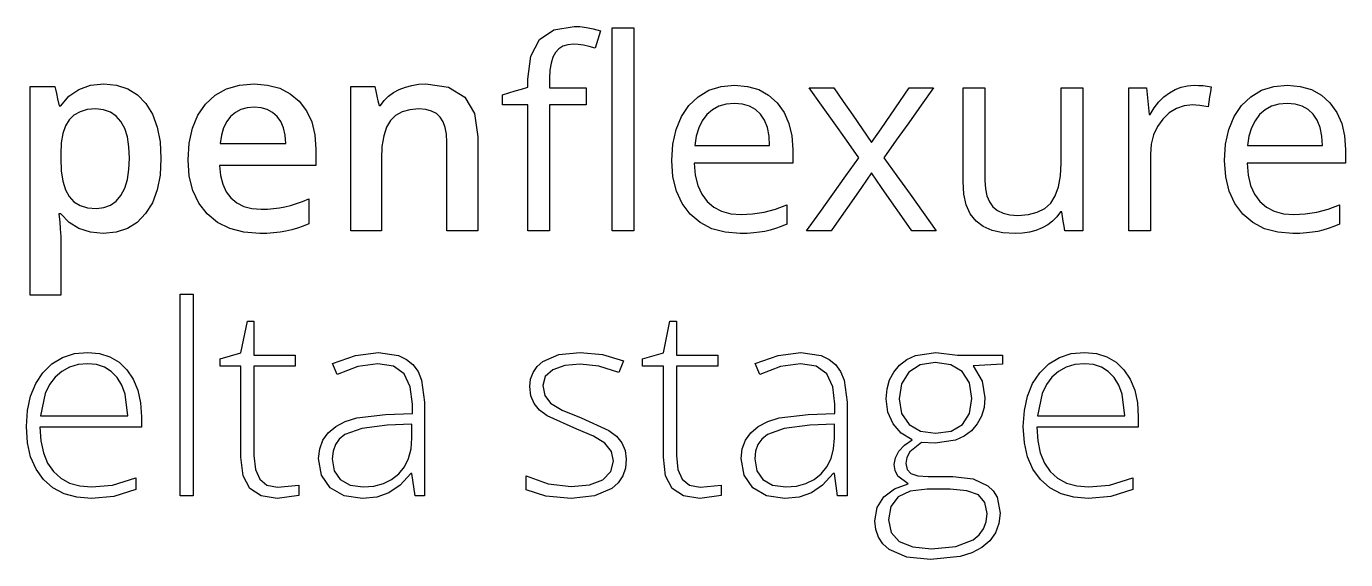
# Model space of a CAD drawing. Extents: x 0 to 103, y -12 to 15.
# Drawn here: x 53.24 to 102.82, y -8.4 to 11.66 of the extents above; entities that cross this region are included whole.
import ezdxf

# ---------------------------------------------------------------- set-up
doc = ezdxf.new("R2010")
doc.units = 0
doc.layers.get('0').update_dxf_attribs({"linetype": 'CONTINUOUS'})

msp = doc.modelspace()

# ---------------------------------------------------------------- linework, layer by layer
at = {"color": 7}
for p, q in [((72.52071, 11.159533), (73.062079, 11.531295)), ((73.062079, 11.531295), (73.820011, 11.655214)), ((73.820011, 11.655214), (74.042734, 11.644472)), ((74.042734, 11.644472), (74.283833, 11.612254)), ((74.283833, 11.612254), (74.543336, 11.558569)), ((74.543336, 11.558569), (74.82127, 11.483425)), ((74.82127, 11.483425), (74.768498, 11.320244)), ((75.253174, 9.692066), (75.253174, 11.601226)), ((75.253174, 11.601226), (75.456846, 11.601226)), ((75.456846, 11.601226), (75.660518, 11.601226)), ((75.660518, 11.601226), (75.864188, 11.601226)), ((75.864188, 11.601226), (76.067859, 11.601226)), ((76.067859, 11.601226), (76.067859, 9.692066)), ((72.195895, 10.539918), (72.52071, 11.159533)), ((73.589676, 10.963674), (73.404107, 10.906166)), ((73.805321, 10.982843), (73.589676, 10.963674)), ((73.980765, 10.973339), (73.805321, 10.982843)), ((74.173389, 10.944821), (73.980765, 10.973339)), ((74.383195, 10.897278), (74.173389, 10.944821)), ((74.662954, 10.993884), (74.610182, 10.830704)), ((74.715726, 11.157064), (74.662954, 10.993884)), ((74.768498, 11.320244), (74.715726, 11.157064)), ((72.087626, 9.672441), (72.195895, 10.539918)), ((73.026491, 10.499614), (72.95749, 10.276767)), ((73.123126, 10.676133), (73.026491, 10.499614)), ((73.248597, 10.810318), (73.123126, 10.676133)), ((73.404107, 10.906166), (73.248597, 10.810318)), ((74.610182, 10.830704), (74.383195, 10.897278)), ((72.916103, 10.007592), (72.902312, 9.69209)), ((72.95749, 10.276767), (72.916103, 10.007592)), ((55.202129, 9.284711), (55.640783, 9.4393)), ((55.640783, 9.4393), (56.14692, 9.490827)), ((56.14692, 9.490827), (56.626793, 9.444824)), ((56.626793, 9.444824), (57.050552, 9.306805)), ((60.761523, 9.300677), (61.2477, 9.443292)), ((61.2477, 9.443292), (61.795844, 9.490827)), ((61.795844, 9.490827), (62.305028, 9.450041)), ((62.305028, 9.450041), (62.75778, 9.327671)), ((67.480318, 9.372144), (67.724475, 9.438079)), ((67.724475, 9.438079), (67.980908, 9.47764)), ((67.980908, 9.47764), (68.249606, 9.490826)), ((68.249606, 9.490826), (69.104203, 9.366599)), ((72.087626, 9.597587), (72.087626, 9.672441)), ((72.087626, 9.522733), (72.087626, 9.597587)), ((72.087626, 9.44788), (72.087626, 9.522733)), ((72.087626, 9.373026), (72.087626, 9.44788)), ((72.902312, 9.69209), (72.902312, 9.60498)), ((72.902312, 9.60498), (72.902312, 9.51787)), ((72.902312, 9.51787), (72.902312, 9.430759)), ((72.902312, 9.430759), (72.902312, 9.343649)), ((75.253174, 7.782907), (75.253174, 9.692066)), ((76.067859, 9.692066), (76.067859, 7.782907)), ((79.344283, 9.393942), (79.856655, 9.4418)), ((79.856655, 9.4418), (80.335798, 9.400233)), ((96.637802, 9.370618), (96.874908, 9.424001)), ((96.874908, 9.424001), (97.122431, 9.4418)), ((97.122431, 9.4418), (97.297, 9.438115)), ((97.297, 9.438115), (97.46235, 9.427061)), ((97.46235, 9.427061), (97.618488, 9.40864)), ((100.119145, 9.393942), (100.63156, 9.4418)), ((100.63156, 9.4418), (101.110689, 9.400233)), ((53.373998, 7.432009), (53.373998, 9.392676)), ((53.373998, 9.392676), (53.60712, 9.392676)), ((53.60712, 9.392676), (53.840241, 9.392676)), ((53.840241, 9.392676), (54.073363, 9.392676)), ((54.073363, 9.392676), (54.306484, 9.392676)), ((54.306484, 9.392676), (54.331326, 9.290262)), ((54.331326, 9.290262), (54.366601, 9.135065)), ((54.366601, 9.135065), (54.412309, 8.927083)), ((54.412309, 8.927083), (54.468449, 8.666317)), ((54.527279, 8.666317), (54.830961, 9.027054)), ((54.830961, 9.027054), (55.202129, 9.284711)), ((57.050552, 9.306805), (57.41819, 9.076751)), ((57.41819, 9.076751), (57.729696, 8.754643)), ((59.975035, 8.73013), (60.337304, 9.062962)), ((60.337304, 9.062962), (60.761523, 9.300677)), ((62.75778, 9.327671), (63.154101, 9.123699)), ((63.154101, 9.123699), (63.493988, 8.838106)), ((65.427636, 8.035654), (65.427636, 9.392676)), ((65.427636, 9.392676), (65.653389, 9.392676)), ((65.653389, 9.392676), (65.879142, 9.392676)), ((65.879142, 9.392676), (66.104895, 9.392676)), ((66.104895, 9.392676), (66.330648, 9.392676)), ((66.330648, 9.392676), (66.371139, 9.214782)), ((66.371139, 9.214782), (66.41163, 9.036889)), ((66.41163, 9.036889), (66.45212, 8.858996)), ((66.68715, 8.863913), (66.848494, 9.024645)), ((66.848494, 9.024645), (67.035592, 9.163289)), ((67.035592, 9.163289), (67.248444, 9.279836)), ((67.248444, 9.279836), (67.480318, 9.372144)), ((69.104203, 9.366599), (69.714641, 8.993917)), ((69.714641, 8.993917), (70.08091, 8.372781)), ((71.125664, 9.078572), (71.366154, 9.152185)), ((71.125664, 8.986549), (71.125664, 9.078572)), ((71.125664, 8.894526), (71.125664, 8.986549)), ((71.366154, 9.152185), (71.606644, 9.225799)), ((71.606644, 9.225799), (71.847136, 9.299412)), ((71.847136, 9.299412), (72.087626, 9.373026)), ((72.902312, 9.343649), (73.244625, 9.343649)), ((73.244625, 9.343649), (73.586938, 9.343649)), ((73.586938, 9.343649), (73.929253, 9.343649)), ((73.929253, 9.343649), (74.271566, 9.343649)), ((74.271566, 9.343649), (74.271566, 9.185356)), ((74.271566, 9.185356), (74.271566, 9.027064)), ((74.271566, 9.027064), (74.271566, 8.868772)), ((78.136527, 8.676142), (78.4842, 9.011103)), ((78.4842, 9.011103), (78.886792, 9.250373)), ((78.886792, 9.250373), (79.344283, 9.393942)), ((80.335798, 9.400233), (80.762184, 9.275531)), ((80.762184, 9.275531), (81.135804, 9.067695)), ((81.135804, 9.067695), (81.456649, 8.776725)), ((83.126533, 8.687231), (82.659075, 9.343649)), ((82.659075, 9.343649), (82.890956, 9.343649)), ((82.890956, 9.343649), (83.122838, 9.343649)), ((83.122838, 9.343649), (83.354718, 9.343649)), ((83.354718, 9.343649), (83.586599, 9.343649)), ((83.586599, 9.343649), (83.941194, 8.82833)), ((86.065114, 8.82833), (86.418492, 9.343649)), ((86.418492, 9.343649), (86.647917, 9.343649)), ((86.647917, 9.343649), (86.877342, 9.343649)), ((87.336193, 9.343649), (86.868733, 8.687231)), ((86.877342, 9.343649), (87.106768, 9.343649)), ((87.106768, 9.343649), (87.336193, 9.343649)), ((88.440465, 8.46391), (88.440465, 9.343648)), ((88.440465, 9.343648), (88.646593, 9.343648)), ((88.646593, 9.343648), (88.852719, 9.343648)), ((88.852719, 9.343648), (89.058848, 9.343648)), ((89.058848, 9.343648), (89.264977, 9.343649)), ((89.264977, 9.343649), (89.264977, 8.471279)), ((92.126248, 8.636915), (92.126248, 9.343649)), ((92.126248, 9.343649), (92.329945, 9.343649)), ((92.329945, 9.343649), (92.53364, 9.343649)), ((92.53364, 9.343649), (92.737336, 9.343649)), ((92.737336, 9.343649), (92.941032, 9.343649)), ((92.941032, 9.343649), (92.941032, 7.998883)), ((94.668552, 7.998883), (94.668552, 9.343649)), ((94.668552, 9.343649), (94.836645, 9.343649)), ((94.836645, 9.343649), (95.004737, 9.343649)), ((95.004737, 9.343649), (95.17283, 9.343649)), ((95.17283, 9.343649), (95.340922, 9.343649)), ((95.340922, 9.343649), (95.364244, 9.094574)), ((95.364244, 9.094574), (95.387567, 8.845499)), ((95.803479, 8.812377), (95.991518, 8.999803)), ((95.991518, 8.999803), (96.194905, 9.157171)), ((96.194905, 9.157171), (96.411128, 9.281669)), ((96.411128, 9.281669), (96.637802, 9.370618)), ((97.618488, 9.40864), (97.765425, 9.38285)), ((97.708956, 9.004982), (97.680723, 8.816048)), ((97.737191, 9.193916), (97.708956, 9.004982)), ((97.765425, 9.38285), (97.737191, 9.193916)), ((98.911334, 8.676142), (99.259049, 9.011103)), ((99.259049, 9.011103), (99.661646, 9.250373)), ((99.661646, 9.250373), (100.119145, 9.393942)), ((101.110689, 9.400233), (101.537051, 9.275531)), ((101.537051, 9.275531), (101.910667, 9.067695)), ((101.910667, 9.067695), (102.231552, 8.776725)), ((54.468449, 8.666317), (54.483157, 8.666317)), ((54.483157, 8.666317), (54.497864, 8.666317)), ((54.497864, 8.666317), (54.512571, 8.666317)), ((54.512571, 8.666317), (54.527279, 8.666317)), ((55.253072, 8.447909), (55.025337, 8.322149)), ((55.527136, 8.523364), (55.253072, 8.447909)), ((55.847526, 8.548516), (55.527136, 8.523364)), ((56.14032, 8.519224), (55.847526, 8.548516)), ((56.39537, 8.431347), (56.14032, 8.519224)), ((56.612683, 8.284886), (56.39537, 8.431347)), ((57.729696, 8.754643), (57.977696, 8.349459)), ((59.685158, 8.314206), (59.975035, 8.73013)), ((61.300772, 8.53018), (61.094187, 8.421291)), ((61.53466, 8.595512), (61.300772, 8.53018)), ((61.795844, 8.61729), (61.53466, 8.595512)), ((62.055953, 8.59566), (61.795844, 8.61729)), ((62.286624, 8.530775), (62.055953, 8.59566)), ((62.487858, 8.422646), (62.286624, 8.530775)), ((63.493988, 8.838106), (63.766644, 8.481076)), ((63.766644, 8.481076), (63.96141, 8.062672)), ((66.45212, 8.858996), (66.492612, 8.681103)), ((66.492612, 8.681103), (66.507349, 8.681103)), ((66.507349, 8.681103), (66.522086, 8.681103)), ((66.522086, 8.681103), (66.536822, 8.681103)), ((66.536822, 8.681103), (66.551559, 8.681103)), ((66.551559, 8.681103), (66.68715, 8.863913)), ((67.356445, 8.440552), (67.113518, 8.305611)), ((67.648438, 8.521524), (67.356445, 8.440552)), ((67.989493, 8.548516), (67.648438, 8.521524)), ((68.245812, 8.529199), (67.989493, 8.548516)), ((68.464977, 8.471242), (68.245812, 8.529199)), ((68.647008, 8.374637), (68.464977, 8.471242)), ((71.125664, 8.802503), (71.125664, 8.894526)), ((71.125664, 8.71048), (71.125664, 8.802503)), ((71.366154, 8.71048), (71.125664, 8.71048)), ((71.606644, 8.71048), (71.366154, 8.71048)), ((71.847136, 8.71048), (71.606644, 8.71048)), ((72.087626, 8.71048), (71.847136, 8.71048)), ((72.087626, 7.524007), (72.087626, 8.71048)), ((73.244623, 8.71048), (72.90231, 8.71048)), ((72.90231, 8.71048), (72.90231, 7.524007)), ((73.586938, 8.71048), (73.244623, 8.71048)), ((73.929251, 8.71048), (73.586938, 8.71048)), ((74.271564, 8.71048), (73.929251, 8.71048)), ((74.271566, 8.868772), (74.271564, 8.71048)), ((77.856296, 8.259905), (78.136527, 8.676142)), ((79.022797, 8.522198), (78.813761, 8.337525)), ((79.264672, 8.654097), (79.022797, 8.522198)), ((79.539358, 8.733229), (79.264672, 8.654097)), ((79.84683, 8.759604), (79.539358, 8.733229)), ((80.147467, 8.733995), (79.84683, 8.759604)), ((80.411286, 8.657161), (80.147467, 8.733995)), ((80.63828, 8.529093), (80.411286, 8.657161)), ((80.828441, 8.349782), (80.63828, 8.529093)), ((81.456649, 8.776725), (81.714295, 8.417723)), ((83.593993, 8.030814), (83.126533, 8.687231)), ((83.941194, 8.82833), (84.295789, 8.313011)), ((85.711735, 8.313011), (86.065114, 8.82833)), ((86.868733, 8.687231), (86.401275, 8.030814)), ((88.440465, 7.584172), (88.440465, 8.46391)), ((89.264977, 8.471279), (89.264977, 7.598909)), ((92.126248, 7.930182), (92.126248, 8.636915)), ((95.387567, 8.845499), (95.410889, 8.596424)), ((95.410889, 8.596424), (95.434211, 8.34735)), ((95.47341, 8.34735), (95.63078, 8.594892)), ((95.63078, 8.594892), (95.803479, 8.812377)), ((96.458039, 8.568166), (96.190724, 8.402554)), ((96.74899, 8.667533), (96.458039, 8.568166)), ((97.06358, 8.700656), (96.74899, 8.667533)), ((97.196087, 8.696059), (97.06358, 8.700656)), ((97.338408, 8.682269), (97.196087, 8.696059)), ((97.490542, 8.659288), (97.338408, 8.682269)), ((97.652488, 8.627114), (97.490542, 8.659288)), ((97.680723, 8.816048), (97.652488, 8.627114)), ((98.631144, 8.259905), (98.911334, 8.676142)), ((99.797686, 8.522198), (99.588666, 8.337525)), ((100.039539, 8.654097), (99.797686, 8.522198)), ((100.314221, 8.733229), (100.039539, 8.654097)), ((100.621735, 8.759604), (100.314221, 8.733229)), ((100.922356, 8.733995), (100.621735, 8.759604)), ((101.186153, 8.657161), (100.922356, 8.733995)), ((101.413144, 8.529093), (101.186153, 8.657161)), ((101.603345, 8.349782), (101.413144, 8.529093)), ((102.231552, 8.776725), (102.4892, 8.417723)), ((54.84393, 8.146086), (54.705404, 7.914813)), ((55.025337, 8.322149), (54.84393, 8.146086)), ((56.792267, 8.079841), (56.612683, 8.284886)), ((56.932909, 7.817744), (56.792267, 8.079841)), ((57.977696, 8.349459), (58.154828, 7.870042)), ((59.478115, 7.827094), (59.685158, 8.314206)), ((60.765969, 8.074676), (60.650482, 7.840615)), ((60.914914, 8.268848), (60.765969, 8.074676)), ((61.094187, 8.421291), (60.914914, 8.268848)), ((62.659654, 8.27128), (62.487858, 8.422646)), ((62.797652, 8.077891), (62.659654, 8.27128)), ((62.897641, 7.843692), (62.797652, 8.077891)), ((63.96141, 8.062672), (64.078277, 7.582911)), ((65.427636, 6.678632), (65.427636, 8.035654)), ((66.919652, 8.116709), (66.771478, 7.864244)), ((67.113518, 8.305611), (66.919652, 8.116709)), ((68.791921, 8.239373), (68.647008, 8.374637)), ((68.902543, 8.064841), (68.791921, 8.239373)), ((68.981547, 7.850428), (68.902543, 8.064841)), ((70.08091, 8.372781), (70.203001, 7.50319)), ((77.656154, 7.776803), (77.856296, 8.259905)), ((78.640928, 8.10623), (78.507646, 7.834463)), ((78.813761, 8.337525), (78.640928, 8.10623)), ((80.978728, 8.122358), (80.828441, 8.349782)), ((81.0861, 7.84982), (80.978728, 8.122358)), ((81.714295, 8.417723), (81.89833, 8.005644)), ((81.89833, 8.005644), (82.00875, 7.540489)), ((84.061451, 7.374397), (83.593993, 8.030814)), ((84.295789, 8.313011), (84.650384, 7.797693)), ((85.358357, 7.797693), (85.711735, 8.313011)), ((86.401275, 8.030814), (85.933815, 7.374397)), ((92.941032, 7.998883), (92.941032, 6.654118)), ((94.668552, 6.654118), (94.668552, 7.998883)), ((95.434211, 8.34735), (95.444011, 8.34735)), ((95.444011, 8.34735), (95.45381, 8.34735)), ((95.45381, 8.34735), (95.46361, 8.34735)), ((95.46361, 8.34735), (95.47341, 8.34735)), ((95.947048, 8.170697), (95.744118, 7.889394)), ((96.190724, 8.402554), (95.947048, 8.170697)), ((98.430998, 7.776803), (98.631144, 8.259905)), ((99.415832, 8.10623), (99.28255, 7.834463)), ((99.588666, 8.337525), (99.415832, 8.10623)), ((101.753618, 8.122358), (101.603345, 8.349782)), ((101.860956, 7.84982), (101.753618, 8.122358)), ((102.4892, 8.417723), (102.673233, 8.005644)), ((102.673233, 8.005644), (102.783653, 7.540489)), ((54.606455, 7.623423), (54.547087, 7.271917)), ((54.705404, 7.914813), (54.606455, 7.623423)), ((57.033378, 7.500126), (56.932909, 7.817744)), ((57.093666, 7.126988), (57.033378, 7.500126)), ((58.154828, 7.870042), (58.261101, 7.31639)), ((59.353895, 7.268813), (59.478115, 7.827094)), ((60.568428, 7.566684), (60.519779, 7.252899)), ((60.650482, 7.840615), (60.568428, 7.566684)), ((62.959619, 7.568692), (62.897641, 7.843692)), ((62.983582, 7.252899), (62.959619, 7.568692)), ((64.078277, 7.582911), (64.117234, 7.041811)), ((66.665629, 7.538769), (66.602112, 7.1403)), ((66.771478, 7.864244), (66.665629, 7.538769)), ((69.028943, 7.596126), (68.981547, 7.850428)), ((69.04474, 7.301926), (69.028943, 7.596126)), ((70.203001, 7.50319), (70.203001, 6.618539)), ((72.087626, 6.337534), (72.087626, 7.524007)), ((72.90231, 7.524007), (72.90231, 6.337534)), ((75.253174, 5.873747), (75.253174, 7.782907)), ((76.067859, 7.782907), (76.067859, 5.873747)), ((77.536084, 7.226836), (77.656154, 7.776803)), ((78.413925, 7.522205), (78.359775, 7.169437)), ((78.507646, 7.834463), (78.413925, 7.522205)), ((81.150536, 7.532177), (81.0861, 7.84982)), ((81.172019, 7.169437), (81.150536, 7.532177)), ((82.00875, 7.540489), (82.045556, 7.022259)), ((84.650384, 7.797693), (85.004979, 7.282374)), ((85.004979, 7.282374), (85.358357, 7.797693)), ((88.440465, 6.704434), (88.440465, 7.584172)), ((89.264977, 7.598909), (89.264977, 6.72654)), ((92.126248, 7.223449), (92.126248, 7.930182)), ((95.599178, 7.575588), (95.51222, 7.22928)), ((95.744118, 7.889394), (95.599178, 7.575588)), ((98.310904, 7.226836), (98.430998, 7.776803)), ((99.18883, 7.522205), (99.134679, 7.169437)), ((99.28255, 7.834463), (99.18883, 7.522205)), ((101.925358, 7.532177), (101.860956, 7.84982)), ((101.946826, 7.169437), (101.925358, 7.532177)), ((102.783653, 7.540489), (102.820459, 7.022259)), ((53.373998, 5.471342), (53.373998, 7.432009)), ((54.547087, 7.271917), (54.527298, 6.860294)), ((57.113764, 6.69833), (57.093666, 7.126988)), ((58.261101, 7.31639), (58.296522, 6.688505)), ((59.31249, 6.639381), (59.353895, 7.268813)), ((60.519779, 7.252899), (61.135731, 7.252899)), ((61.135731, 7.252899), (61.751681, 7.252899)), ((61.751681, 7.252899), (62.367632, 7.252899)), ((62.367632, 7.252899), (62.983582, 7.252899)), ((64.117234, 7.041811), (64.117234, 6.885999)), ((66.602112, 7.1403), (66.580938, 6.668855)), ((69.04474, 6.467592), (69.04474, 7.301926)), ((77.496064, 6.610004), (77.536084, 7.226836)), ((78.359775, 7.169437), (79.062836, 7.169437)), ((79.062836, 7.169437), (79.765897, 7.169437)), ((79.765897, 7.169437), (80.468957, 7.169437)), ((80.468957, 7.169437), (81.172019, 7.169437)), ((82.045556, 7.022259), (82.045556, 6.893417)), ((84.52891, 6.71798), (84.061451, 7.374397)), ((85.933815, 7.374397), (85.466357, 6.71798)), ((92.126248, 6.516716), (92.126248, 7.223449)), ((95.51222, 7.22928), (95.483237, 6.85047)), ((98.270871, 6.610004), (98.310904, 7.226836)), ((99.134679, 7.169437), (99.837715, 7.169437)), ((99.837715, 7.169437), (100.540753, 7.169437)), ((100.540753, 7.169437), (101.24379, 7.169437)), ((101.24379, 7.169437), (101.946826, 7.169437)), ((102.820459, 7.022259), (102.820459, 6.893417)), ((54.527298, 6.860294), (54.527298, 6.817347)), ((54.527298, 6.817347), (54.527298, 6.7744)), ((54.527298, 6.7744), (54.527298, 6.731452)), ((54.527298, 6.731452), (54.527298, 6.688505)), ((54.527298, 6.688505), (54.546939, 6.226979)), ((57.093518, 6.270402), (57.113764, 6.69833)), ((58.296522, 6.688505), (58.260481, 6.06)), ((59.357122, 6.026399), (59.31249, 6.639381)), ((64.117234, 6.885999), (64.117234, 6.730188)), ((64.117234, 6.730188), (64.117234, 6.574376)), ((64.117234, 6.574376), (64.117234, 6.418565)), ((65.427636, 5.32161), (65.427636, 6.678632)), ((66.580938, 6.668855), (66.580938, 5.992789)), ((69.04474, 5.633257), (69.04474, 6.467592)), ((70.203001, 6.618539), (70.203001, 5.733888)), ((77.539148, 5.999846), (77.496064, 6.610004)), ((79.266484, 6.506891), (78.340126, 6.506891)), ((78.340126, 6.506891), (78.379272, 6.061797)), ((80.19284, 6.506891), (79.266484, 6.506891)), ((81.119198, 6.506891), (80.19284, 6.506891)), ((82.045556, 6.506891), (81.119198, 6.506891)), ((82.045556, 6.893417), (82.045556, 6.764575)), ((82.045556, 6.764575), (82.045556, 6.635733)), ((82.045556, 6.635733), (82.045556, 6.506891)), ((84.036914, 6.029632), (84.52891, 6.71798)), ((85.466357, 6.71798), (85.958354, 6.029632)), ((88.440465, 5.824696), (88.440465, 6.704434)), ((89.264977, 6.72654), (89.264977, 5.854171)), ((92.101862, 6.03055), (92.126248, 6.516716)), ((92.941032, 6.654118), (92.941032, 5.309353)), ((94.668552, 5.309353), (94.668552, 6.654118)), ((95.483237, 6.85047), (95.483237, 6.128999)), ((98.31397, 5.999846), (98.270871, 6.610004)), ((100.041387, 6.506891), (99.115029, 6.506891)), ((99.115029, 6.506891), (99.154133, 6.061797)), ((100.967743, 6.506891), (100.041387, 6.506891)), ((101.894101, 6.506891), (100.967743, 6.506891)), ((102.820459, 6.506891), (101.894101, 6.506891)), ((102.820459, 6.893417), (102.820459, 6.764575)), ((102.820459, 6.764575), (102.820459, 6.635733)), ((102.820459, 6.635733), (102.820459, 6.506891)), ((54.546939, 6.226979), (54.605848, 5.833876)), ((57.032782, 5.894637), (57.093518, 6.270402)), ((58.260481, 6.06), (58.15236, 5.504488)), ((59.491016, 5.483027), (59.357122, 6.026399)), ((61.404407, 6.418565), (60.500131, 6.418565)), ((60.500131, 6.418565), (60.536064, 6.046342)), ((60.536064, 6.046342), (60.619208, 5.719808)), ((62.308682, 6.418565), (61.404407, 6.418565)), ((63.212958, 6.418565), (62.308682, 6.418565)), ((64.117234, 6.418565), (63.212958, 6.418565)), ((66.580938, 5.992789), (66.580938, 5.316722)), ((72.087626, 5.151061), (72.087626, 6.337534)), ((72.90231, 6.337534), (72.90231, 5.151061)), ((77.668412, 5.460264), (77.539148, 5.999846)), ((78.379272, 6.061797), (78.472069, 5.673772)), ((83.544916, 5.341284), (84.036914, 6.029632)), ((85.004979, 6.143761), (84.62463, 5.598967)), ((85.381655, 5.598967), (85.004979, 6.143761)), ((85.958354, 6.029632), (86.45035, 5.341284)), ((92.028705, 5.617377), (92.101862, 6.03055)), ((95.483237, 6.128999), (95.483237, 5.407529)), ((98.443268, 5.460264), (98.31397, 5.999846)), ((99.154133, 6.061797), (99.246923, 5.673772)), ((53.373998, 3.510675), (53.373998, 5.471342)), ((54.605848, 5.833876), (54.704008, 5.509189)), ((54.704008, 5.509189), (54.841401, 5.252909)), ((56.789836, 5.299601), (56.931555, 5.571037)), ((56.931555, 5.571037), (57.032782, 5.894637)), ((58.15236, 5.504488), (57.972156, 5.02197)), ((59.714172, 5.009274), (59.491016, 5.483027)), ((60.619208, 5.719808), (60.749573, 5.438982)), ((69.04474, 4.798922), (69.04474, 5.633257)), ((70.203001, 5.733888), (70.203001, 4.849238)), ((75.253174, 3.964588), (75.253174, 5.873747)), ((76.067859, 5.873747), (76.067859, 3.964588)), ((77.883875, 4.99125), (77.668412, 5.460264)), ((78.472069, 5.673772), (78.618543, 5.342801)), ((84.62463, 5.598967), (84.244281, 5.054174)), ((85.75833, 5.054174), (85.381655, 5.598967)), ((88.470994, 5.346789), (88.440465, 5.824696)), ((89.264977, 5.854171), (89.28369, 5.546203)), ((89.28369, 5.546203), (89.339831, 5.279939)), ((91.906775, 5.277197), (92.028705, 5.617377)), ((98.658765, 4.99125), (98.443268, 5.460264)), ((99.246923, 5.673772), (99.393391, 5.342801)), ((54.841401, 5.252909), (55.023319, 5.058588)), ((55.023319, 5.058588), (55.25492, 4.919788)), ((56.397194, 4.931461), (56.610692, 5.084853)), ((56.610692, 5.084853), (56.789836, 5.299601)), ((57.972156, 5.02197), (57.719871, 4.612445)), ((60.026591, 4.605149), (59.714172, 5.009274)), ((60.749573, 5.438982), (60.927171, 5.203882)), ((60.927171, 5.203882), (61.148939, 5.01813)), ((61.148939, 5.01813), (61.411811, 4.885474)), ((63.167728, 4.923038), (63.386594, 4.990994)), ((63.386594, 4.990994), (63.613123, 5.073979)), ((63.613123, 5.073979), (63.847293, 5.171976)), ((63.847293, 5.171976), (63.847293, 4.937614)), ((65.427636, 3.964588), (65.427636, 5.32161)), ((66.580938, 5.316722), (66.580938, 4.640655)), ((72.087626, 3.964588), (72.087626, 5.151061)), ((72.90231, 5.151061), (72.90231, 3.964588)), ((78.185555, 4.592795), (77.883875, 4.99125)), ((78.618543, 5.342801), (78.818723, 5.068863)), ((78.818723, 5.068863), (79.068855, 4.854171)), ((83.05292, 4.652936), (83.544916, 5.341284)), ((84.244281, 5.054174), (83.863933, 4.509381)), ((86.135007, 4.509381), (85.75833, 5.054174)), ((86.45035, 5.341284), (86.942348, 4.652936)), ((88.562571, 4.938829), (88.470994, 5.346789)), ((89.339831, 5.279939), (89.433399, 5.055389)), ((89.433399, 5.055389), (89.564392, 4.87256)), ((91.512623, 4.808157), (91.736075, 5.010011)), ((91.736075, 5.010011), (91.906775, 5.277197)), ((92.941032, 5.309353), (92.941032, 3.964588)), ((94.668552, 3.964588), (94.668552, 5.309353)), ((95.483237, 5.407529), (95.483237, 4.686058)), ((98.960459, 4.592795), (98.658765, 4.99125)), ((99.393391, 5.342801), (99.593529, 5.068863)), ((99.593529, 5.068863), (99.843717, 4.854171)), ((54.47579, 4.607581), (54.458621, 4.607581)), ((54.458621, 4.607581), (54.48868, 4.29777)), ((54.49296, 4.607581), (54.47579, 4.607581)), ((54.510128, 4.607581), (54.49296, 4.607581)), ((54.527298, 4.607581), (54.510128, 4.607581)), ((54.84081, 4.283344), (54.527298, 4.607581)), ((55.25492, 4.919788), (55.536206, 4.836507)), ((55.536206, 4.836507), (55.867174, 4.808747)), ((55.867174, 4.808747), (56.149352, 4.839426)), ((56.149352, 4.839426), (56.397194, 4.931461)), ((57.719871, 4.612445), (57.40408, 4.286093)), ((60.41815, 4.281949), (60.026591, 4.605149)), ((61.411811, 4.885474), (61.715776, 4.805893)), ((61.715776, 4.805893), (62.060823, 4.77937)), ((62.060823, 4.77937), (62.297204, 4.785043)), ((62.297204, 4.785043), (62.525278, 4.80206)), ((62.525278, 4.80206), (62.745054, 4.830422)), ((62.745054, 4.830422), (62.956538, 4.870129)), ((62.956538, 4.870129), (63.167728, 4.923038)), ((63.847293, 4.937614), (63.847293, 4.703252)), ((63.847293, 4.703252), (63.847293, 4.468891)), ((63.847293, 4.468891), (63.847293, 4.234529)), ((66.580938, 4.640655), (66.580938, 3.964588)), ((69.04474, 3.964588), (69.04474, 4.798922)), ((70.203001, 4.849238), (70.203003, 3.964588)), ((78.561777, 4.275013), (78.185555, 4.592795)), ((79.068855, 4.854171), (79.365315, 4.700808)), ((79.365315, 4.700808), (79.708103, 4.608783)), ((79.708103, 4.608783), (80.097218, 4.578106)), ((80.097218, 4.578106), (80.530308, 4.600813)), ((80.530308, 4.600813), (80.960955, 4.668925)), ((80.960955, 4.668925), (81.389156, 4.782436)), ((81.389156, 4.782436), (81.814915, 4.941334)), ((81.814915, 4.941334), (81.814915, 4.759745)), ((81.814915, 4.759745), (81.814915, 4.578155)), ((81.814915, 4.578155), (81.814915, 4.396565)), ((82.560923, 3.964588), (83.05292, 4.652936)), ((83.863933, 4.509381), (83.483585, 3.964588)), ((86.511683, 3.964588), (86.135007, 4.509381)), ((86.942348, 4.652936), (87.434344, 3.964588)), ((88.715174, 4.600798), (88.562571, 4.938829)), ((88.928789, 4.332679), (88.715174, 4.600798)), ((89.564392, 4.87256), (89.735257, 4.730841)), ((89.735257, 4.730841), (89.948437, 4.629614)), ((89.948437, 4.629614), (90.203933, 4.568877)), ((90.203933, 4.568877), (90.501743, 4.548632)), ((90.501743, 4.548632), (90.895476, 4.577468)), ((90.895476, 4.577468), (91.232429, 4.663977)), ((91.232429, 4.663977), (91.512623, 4.808157)), ((91.969388, 4.498988), (91.807862, 4.335184)), ((92.106694, 4.686082), (91.969388, 4.498988)), ((92.117735, 4.686082), (92.106694, 4.686082)), ((92.128777, 4.686082), (92.117735, 4.686082)), ((92.139818, 4.686082), (92.128777, 4.686082)), ((92.15086, 4.686082), (92.139818, 4.686082)), ((92.180286, 4.505709), (92.15086, 4.686082)), ((92.209711, 4.325335), (92.180286, 4.505709)), ((95.483237, 4.686058), (95.483237, 3.964588)), ((99.336682, 4.275013), (98.960459, 4.592795)), ((99.843717, 4.854171), (100.140195, 4.700808)), ((100.140195, 4.700808), (100.482965, 4.608783)), ((100.482965, 4.608783), (100.872025, 4.578106)), ((100.872025, 4.578106), (101.305171, 4.600813)), ((101.305171, 4.600813), (101.735847, 4.668925)), ((101.735847, 4.668925), (102.164059, 4.782436)), ((102.164059, 4.782436), (102.58982, 4.941334)), ((102.58982, 4.941334), (102.58982, 4.759745)), ((102.58982, 4.759745), (102.58982, 4.578155)), ((102.58982, 4.578155), (102.58982, 4.396565)), ((54.48868, 4.29777), (54.51014, 4.055443)), ((54.51014, 4.055443), (54.523014, 3.880602)), ((55.211986, 4.051735), (54.84081, 4.283344)), ((55.640815, 3.912763), (55.211986, 4.051735)), ((57.03337, 4.052963), (56.607762, 3.913071)), ((57.40408, 4.286093), (57.03337, 4.052963)), ((60.878715, 4.051103), (60.41815, 4.281949)), ((61.408281, 3.912601), (60.878715, 4.051103)), ((63.208657, 3.998983), (62.99331, 3.9499)), ((63.422782, 4.062776), (63.208657, 3.998983)), ((63.635666, 4.141288), (63.422782, 4.062776)), ((63.847293, 4.234529), (63.635666, 4.141288)), ((79.000872, 4.048026), (78.561777, 4.275013)), ((79.502854, 3.911834), (79.000872, 4.048026)), ((81.193322, 3.994546), (80.997797, 3.947467)), ((81.394683, 4.054811), (81.193322, 3.994546)), ((81.601881, 4.128282), (81.394683, 4.054811)), ((81.814915, 4.214976), (81.601881, 4.128282)), ((81.814915, 4.396565), (81.814915, 4.214976)), ((89.203801, 4.128711), (88.928789, 4.332679)), ((89.54046, 3.983009), (89.203801, 4.128711)), ((89.938767, 3.895581), (89.54046, 3.983009)), ((91.182253, 3.985201), (90.936733, 3.919233)), ((91.412143, 4.077525), (91.182253, 3.985201)), ((91.622113, 4.194691), (91.412143, 4.077525)), ((91.807862, 4.335184), (91.622113, 4.194691)), ((92.239138, 4.144961), (92.209711, 4.325335)), ((92.268563, 3.964588), (92.239138, 4.144961)), ((99.775775, 4.048026), (99.336682, 4.275013)), ((100.277759, 3.911834), (99.775775, 4.048026)), ((101.968185, 3.994546), (101.772604, 3.947467)), ((102.169575, 4.054811), (101.968185, 3.994546)), ((102.376784, 4.128282), (102.169575, 4.054811)), ((102.58982, 4.214976), (102.376784, 4.128282)), ((102.58982, 4.396565), (102.58982, 4.214976)), ((53.373998, 1.550008), (53.373998, 3.510675)), ((54.523014, 3.880602), (54.527301, 3.773246)), ((54.527301, 3.773246), (54.527301, 3.217437)), ((56.127291, 3.866437), (55.640815, 3.912763)), ((56.607762, 3.913071), (56.127291, 3.866437)), ((62.006835, 3.866437), (61.408281, 3.912601)), ((62.276481, 3.871654), (62.006835, 3.866437)), ((62.530787, 3.887303), (62.276481, 3.871654)), ((62.769735, 3.913385), (62.530787, 3.887303)), ((62.99331, 3.9499), (62.769735, 3.913385)), ((65.715961, 3.964588), (65.427636, 3.964588)), ((66.004287, 3.964588), (65.715961, 3.964588)), ((66.292614, 3.964588), (66.004287, 3.964588)), ((66.580938, 3.964588), (66.292614, 3.964588)), ((69.334305, 3.964588), (69.04474, 3.964588)), ((69.623871, 3.964588), (69.334305, 3.964588)), ((69.913438, 3.964588), (69.623871, 3.964588)), ((70.203003, 3.964588), (69.913438, 3.964588)), ((72.291297, 3.964588), (72.087626, 3.964588)), ((72.494969, 3.964588), (72.291297, 3.964588)), ((72.698639, 3.964588), (72.494969, 3.964588)), ((72.90231, 3.964588), (72.698639, 3.964588)), ((75.456846, 3.964588), (75.253174, 3.964588)), ((75.660518, 3.964588), (75.456846, 3.964588)), ((75.864188, 3.964588), (75.660518, 3.964588)), ((76.067859, 3.964588), (75.864188, 3.964588)), ((80.067744, 3.866437), (79.502854, 3.911834)), ((80.330134, 3.871505), (80.067744, 3.866437)), ((80.572606, 3.886706), (80.330134, 3.871505)), ((80.795161, 3.91203), (80.572606, 3.886706)), ((80.997797, 3.947467), (80.795161, 3.91203)), ((82.791588, 3.964588), (82.560923, 3.964588)), ((83.022253, 3.964588), (82.791588, 3.964588)), ((83.25292, 3.964588), (83.022253, 3.964588)), ((83.483585, 3.964588), (83.25292, 3.964588)), ((86.742348, 3.964588), (86.511683, 3.964588)), ((86.973013, 3.964588), (86.742348, 3.964588)), ((87.203679, 3.964588), (86.973013, 3.964588)), ((87.434344, 3.964588), (87.203679, 3.964588)), ((90.398724, 3.866436), (89.938767, 3.895581)), ((90.675563, 3.879639), (90.398724, 3.866436)), ((90.936733, 3.919233), (90.675563, 3.879639)), ((92.43668, 3.964588), (92.268563, 3.964588)), ((92.604798, 3.964588), (92.43668, 3.964588)), ((92.772915, 3.964588), (92.604798, 3.964588)), ((92.941032, 3.964588), (92.772915, 3.964588)), ((94.872224, 3.964588), (94.668552, 3.964588)), ((95.075895, 3.964588), (94.872224, 3.964588)), ((95.279565, 3.964588), (95.075895, 3.964588)), ((95.483237, 3.964588), (95.279565, 3.964588)), ((100.842649, 3.866437), (100.277759, 3.911834)), ((101.105036, 3.871505), (100.842649, 3.866437)), ((101.347497, 3.886706), (101.105036, 3.871505)), ((101.570022, 3.91203), (101.347497, 3.886706)), ((101.772604, 3.947467), (101.570022, 3.91203)), ((54.527301, 3.217437), (54.527301, 2.661627)), ((54.527301, 2.661627), (54.527301, 2.105817)), ((54.527301, 2.105817), (54.527301, 1.550008)), ((53.662323, 1.550008), (53.373998, 1.550008)), ((53.950649, 1.550008), (53.662323, 1.550008)), ((54.238974, 1.550008), (53.950649, 1.550008)), ((54.527301, 1.550008), (54.238974, 1.550008)), ((59.019284, -5.999981), (59.019284, 1.579693)), ((59.019284, 1.579693), (59.501538, 1.579693)), ((59.501538, 1.579693), (59.501538, -5.999981)), ((61.299033, -0.622115), (61.542595, 0.576214)), ((61.542595, 0.576214), (61.79103, 0.576214)), ((61.79103, 0.576214), (61.79103, -0.704925)), ((77.179326, -0.622115), (77.422889, 0.576214)), ((77.422889, 0.576214), (77.671323, 0.576214)), ((77.671323, 0.576214), (77.671323, -0.704925)), ((54.199481, -1.032822), (54.592531, -0.793826)), ((54.592531, -0.793826), (55.039774, -0.650428)), ((55.039774, -0.650428), (55.541209, -0.602629)), ((55.541209, -0.602629), (55.984188, -0.643426)), ((55.984188, -0.643426), (56.377846, -0.765817)), ((56.377846, -0.765817), (56.722183, -0.969801)), ((56.722183, -0.969801), (57.017198, -1.255378)), ((60.514761, -0.841322), (61.299033, -0.622115)), ((60.514761, -1.123854), (60.514761, -0.841322)), ((61.79103, -0.704925), (63.34496, -0.704925)), ((63.34496, -0.704925), (63.34496, -1.123854)), ((64.74301, -1.021558), (65.610093, -0.714668)), ((65.610093, -0.714668), (66.467435, -0.612371)), ((66.467435, -0.612371), (67.228569, -0.725628)), ((67.228569, -0.725628), (67.52602, -0.867199)), ((67.52602, -0.867199), (67.76806, -1.065399)), ((72.436549, -1.136946), (72.653929, -0.948488)), ((72.653929, -0.948488), (73.254311, -0.689093)), ((73.254311, -0.689093), (74.051979, -0.602629)), ((74.051979, -0.602629), (74.887399, -0.683005)), ((74.887399, -0.683005), (75.678979, -0.924132)), ((75.678979, -0.924132), (75.498742, -1.362545)), ((76.395054, -0.841322), (77.179326, -0.622115)), ((76.395054, -1.123854), (76.395054, -0.841322)), ((77.671323, -0.704925), (79.225253, -0.704925)), ((79.225253, -0.704925), (79.225253, -1.123854)), ((80.623301, -1.021558), (81.490385, -0.714668)), ((81.490385, -0.714668), (82.347727, -0.612371)), ((82.347727, -0.612371), (83.108861, -0.725628)), ((83.108861, -0.725628), (83.406311, -0.867199)), ((83.406311, -0.867199), (83.648352, -1.065399)), ((86.054752, -1.084883), (86.329978, -0.873897)), ((86.329978, -0.873897), (86.649046, -0.723193)), ((86.649046, -0.723193), (87.418704, -0.602629)), ((87.399218, -0.982587), (86.832935, -1.073923)), ((87.978898, -1.067835), (87.399218, -0.982587)), ((87.418704, -0.602629), (88.227332, -0.704925)), ((88.227332, -0.704925), (89.922529, -0.704925)), ((89.922529, -0.704925), (89.922529, -1.041042)), ((91.669179, -1.032822), (92.062228, -0.793825)), ((92.062228, -0.793825), (92.509471, -0.650429)), ((92.509471, -0.650429), (93.010905, -0.602629)), ((93.010905, -0.602629), (93.453886, -0.643425)), ((93.453886, -0.643425), (93.847543, -0.765817)), ((93.847543, -0.765817), (94.191881, -0.9698)), ((94.191881, -0.9698), (94.486896, -1.255378)), ((53.587835, -1.779038), (53.860625, -1.367417)), ((53.860625, -1.367417), (54.199481, -1.032822)), ((54.563913, -1.316268), (54.313652, -1.537911)), ((54.851926, -1.157953), (54.563913, -1.316268)), ((55.177691, -1.062963), (54.851926, -1.157953)), ((55.541209, -1.0313), (55.177691, -1.062963)), ((55.875194, -1.063877), (55.541209, -1.0313)), ((55.541209, -1.0313), (55.541209, -1.0313)), ((56.170818, -1.161606), (55.875194, -1.063877)), ((56.428081, -1.324489), (56.170818, -1.161606)), ((56.646983, -1.552525), (56.428081, -1.324489)), ((57.017198, -1.255378), (57.253759, -1.61098)), ((61.299033, -1.123854), (60.514761, -1.123854)), ((61.299033, -4.543475), (61.299033, -1.123854)), ((63.34496, -1.123854), (61.79103, -1.123854)), ((61.79103, -1.123854), (61.79103, -4.475278)), ((64.923247, -1.440486), (64.74301, -1.021558)), ((65.698993, -1.133596), (64.923247, -1.440486)), ((66.447949, -1.0313), (65.698993, -1.133596)), ((67.036153, -1.127508), (66.447949, -1.0313)), ((67.436814, -1.41613), (67.036153, -1.127508)), ((67.666982, -1.893512), (67.436814, -1.41613)), ((67.76806, -1.065399), (67.957734, -1.323576)), ((67.957734, -1.323576), (68.093215, -1.645079)), ((72.188114, -1.607022), (72.281277, -1.356457)), ((72.281277, -1.356457), (72.436549, -1.136946)), ((73.024144, -1.255378), (72.739176, -1.511118)), ((73.471082, -1.094627), (73.024144, -1.255378)), ((74.051979, -1.041042), (73.471082, -1.094627)), ((74.74735, -1.121418), (74.051979, -1.041042)), ((75.498742, -1.362545), (74.74735, -1.121418)), ((77.179326, -1.123854), (76.395054, -1.123854)), ((77.179326, -4.543475), (77.179326, -1.123854)), ((79.225253, -1.123854), (77.671323, -1.123854)), ((77.671323, -1.123854), (77.671323, -4.475278)), ((80.803539, -1.440486), (80.623301, -1.021558)), ((81.579285, -1.133596), (80.803539, -1.440486)), ((82.328241, -1.0313), (81.579285, -1.133596)), ((82.916445, -1.127508), (82.328241, -1.0313)), ((83.317105, -1.41613), (82.916445, -1.127508)), ((83.547272, -1.893512), (83.317105, -1.41613)), ((83.648352, -1.065399), (83.838026, -1.323576)), ((83.838026, -1.323576), (83.973509, -1.645079)), ((85.678448, -1.641425), (85.835241, -1.343365)), ((85.835241, -1.343365), (86.054752, -1.084883)), ((86.400611, -1.347932), (86.130256, -1.780256)), ((86.832935, -1.073923), (86.400611, -1.347932)), ((88.412439, -1.323576), (87.978898, -1.067835)), ((88.686449, -1.744939), (88.412439, -1.323576)), ((89.922529, -1.041042), (88.826496, -1.10924)), ((88.826496, -1.10924), (89.155305, -1.681613)), ((91.057532, -1.779038), (91.330322, -1.367417)), ((91.330322, -1.367417), (91.669179, -1.032822)), ((92.033608, -1.316268), (91.783348, -1.537911)), ((92.321621, -1.157953), (92.033608, -1.316268)), ((92.647387, -1.062963), (92.321621, -1.157953)), ((93.010905, -1.0313), (92.647387, -1.062963)), ((93.344891, -1.063876), (93.010905, -1.0313)), ((93.010905, -1.0313), (93.010905, -1.0313)), ((93.640514, -1.161607), (93.344891, -1.063876)), ((93.897778, -1.324489), (93.640514, -1.161607)), ((94.11668, -1.552525), (93.897778, -1.324489)), ((94.486896, -1.255378), (94.723456, -1.61098)), ((53.392985, -2.253985), (53.587835, -1.779038)), ((54.106319, -1.81679), (53.94709, -2.151688)), ((54.313652, -1.537911), (54.106319, -1.81679)), ((56.821739, -1.835971), (56.646983, -1.552525)), ((56.946566, -2.169956), (56.821739, -1.835971)), ((57.253759, -1.61098), (57.42273, -2.025037)), ((67.743704, -2.556004), (67.666982, -1.893512)), ((68.093215, -1.645079), (68.201601, -2.478062)), ((72.15706, -1.888642), (72.188114, -1.607022)), ((72.197249, -2.235719), (72.15706, -1.888642)), ((72.739176, -1.511118), (72.644186, -1.849671)), ((72.644186, -1.849671), (72.717256, -2.222323)), ((83.623995, -2.556004), (83.547272, -1.893512)), ((83.973509, -1.645079), (84.081893, -2.478062)), ((85.553013, -2.356282), (85.584372, -1.979064)), ((85.584372, -1.979064), (85.678448, -1.641425)), ((86.130256, -1.780256), (86.040138, -2.356282)), ((88.777785, -2.336797), (88.686449, -1.744939)), ((89.155305, -1.681613), (89.264909, -2.307569)), ((90.862682, -2.253985), (91.057532, -1.779038)), ((91.576015, -1.81679), (91.416786, -2.151688)), ((91.783348, -1.537911), (91.576015, -1.81679)), ((94.291437, -1.83597), (94.11668, -1.552525)), ((94.416262, -2.169956), (94.291437, -1.83597)), ((94.723456, -1.61098), (94.892428, -2.025037)), ((53.276075, -2.792259), (53.392985, -2.253985)), ((53.94709, -2.151688), (53.772943, -2.989545)), ((57.046427, -2.989545), (56.946566, -2.169956)), ((57.42273, -2.025037), (57.524113, -2.497548)), ((68.201601, -2.478062), (68.201601, -5.999981)), ((72.317813, -2.526775), (72.197249, -2.235719)), ((72.717256, -2.222323), (72.936462, -2.512161)), ((84.081893, -2.478062), (84.081893, -5.999981)), ((85.617557, -2.85315), (85.553013, -2.356282)), ((86.040138, -2.356282), (86.132692, -2.901863)), ((86.040138, -2.356282), (86.040138, -2.356282)), ((88.688885, -2.899427), (88.777785, -2.336797)), ((89.264909, -2.307569), (89.232942, -2.672)), ((90.745772, -2.792259), (90.862682, -2.253985)), ((91.416786, -2.151688), (91.242639, -2.989545)), ((94.516123, -2.989545), (94.416262, -2.169956)), ((94.892428, -2.025037), (94.993811, -2.497548)), ((53.237105, -3.393859), (53.276075, -2.792259)), ((57.524113, -2.497548), (57.557908, -3.028515)), ((65.65637, -3.061396), (66.735353, -2.935962)), ((66.735353, -2.935962), (67.743704, -2.906733)), ((67.743704, -2.906733), (67.743704, -2.556004)), ((72.522405, -2.772774), (72.317813, -2.526775)), ((72.804938, -2.994417), (72.522405, -2.772774)), ((72.936462, -2.512161), (73.373657, -2.775209)), ((73.373657, -2.775209), (74.09095, -3.067485)), ((81.536662, -3.061396), (82.615645, -2.935962)), ((82.615645, -2.935962), (83.623995, -2.906733)), ((83.623995, -2.906733), (83.623995, -2.556004)), ((85.811189, -3.291563), (85.617557, -2.85315)), ((86.132692, -2.901863), (86.410354, -3.311048)), ((88.422183, -3.311048), (88.688885, -2.899427)), ((89.232942, -2.672), (89.137039, -3.000505)), ((90.706801, -3.393859), (90.745772, -2.792259)), ((94.993811, -2.497548), (95.027605, -3.028515)), ((53.277293, -3.998808), (53.237105, -3.393859)), ((57.557908, -3.418216), (53.743716, -3.418216)), ((53.743716, -3.418216), (53.779032, -3.931524)), ((53.772943, -2.989545), (57.046427, -2.989545)), ((57.557908, -3.028515), (57.557908, -3.418216)), ((64.583478, -3.624939), (64.864792, -3.388987)), ((64.864792, -3.388987), (65.224656, -3.199923)), ((65.842696, -3.459621), (65.205779, -3.695877)), ((65.224656, -3.199923), (65.65637, -3.061396)), ((66.79868, -3.345146), (65.842696, -3.459621)), ((67.724219, -3.306176), (66.79868, -3.345146)), ((67.724219, -3.8274), (67.724219, -3.306176)), ((73.920455, -3.486413), (72.804938, -2.994417)), ((74.09095, -3.067485), (75.133398, -3.535126)), ((80.463768, -3.624939), (80.745083, -3.388987)), ((80.745083, -3.388987), (81.104946, -3.199923)), ((81.722988, -3.459621), (81.086071, -3.695877)), ((81.104946, -3.199923), (81.536662, -3.061396)), ((82.678972, -3.345146), (81.722988, -3.459621)), ((83.604509, -3.306176), (82.678972, -3.345146)), ((83.604509, -3.8274), (83.604509, -3.306176)), ((86.120515, -3.642294), (85.811189, -3.291563)), ((86.410354, -3.311048), (86.847549, -3.563135)), ((87.993512, -3.563135), (88.422183, -3.311048)), ((88.977201, -3.293085), (88.753428, -3.549739)), ((89.137039, -3.000505), (88.977201, -3.293085)), ((90.746988, -3.998809), (90.706801, -3.393859)), ((95.027605, -3.418216), (91.213412, -3.418216)), ((91.213412, -3.418216), (91.248727, -3.931524)), ((91.242639, -2.989545), (94.516123, -2.989545)), ((95.027605, -3.028515), (95.027605, -3.418216)), ((53.779032, -3.931524), (53.875239, -4.380288)), ((64.261973, -4.22654), (64.382538, -3.904122)), ((64.382538, -3.904122), (64.583478, -3.624939)), ((64.999055, -3.862717), (64.851396, -4.070963)), ((65.205779, -3.695877), (64.999055, -3.862717)), ((67.69347, -4.235064), (67.724219, -3.8274)), ((74.556154, -3.751897), (73.920455, -3.486413)), ((74.982389, -4.022251), (74.556154, -3.751897)), ((75.133398, -3.535126), (75.418366, -3.754333)), ((75.418366, -3.754333), (75.620524, -4.002766)), ((80.142267, -4.22654), (80.262829, -3.904122)), ((80.262829, -3.904122), (80.463768, -3.624939)), ((80.879347, -3.862717), (80.731687, -4.070963)), ((81.086071, -3.695877), (80.879347, -3.862717)), ((83.57376, -4.235064), (83.604509, -3.8274)), ((86.532136, -3.885856), (86.120515, -3.642294)), ((86.235903, -4.095929), (86.532136, -3.885856)), ((86.847549, -3.563135), (87.408962, -3.647164)), ((88.159134, -3.904122), (87.389476, -4.022251)), ((87.408962, -3.647164), (87.993512, -3.563135)), ((88.478202, -3.756463), (88.159134, -3.904122)), ((88.753428, -3.549739), (88.478202, -3.756463)), ((91.248727, -3.931524), (91.344935, -4.380288)), ((53.397857, -4.532515), (53.277293, -3.998808)), ((53.875239, -4.380288), (54.032337, -4.764508)), ((64.221786, -4.592188), (64.261973, -4.22654)), ((64.762799, -4.320615), (64.733267, -4.611673)), ((64.851396, -4.070963), (64.762799, -4.320615)), ((67.601219, -4.595841), (67.69347, -4.235064)), ((75.22717, -4.326705), (74.982389, -4.022251)), ((75.308764, -4.694484), (75.22717, -4.326705)), ((75.620524, -4.002766), (75.744741, -4.288952)), ((75.744741, -4.288952), (75.786146, -4.621415)), ((80.102078, -4.592188), (80.142267, -4.22654)), ((80.64309, -4.320615), (80.613559, -4.611673)), ((80.731687, -4.070963), (80.64309, -4.320615)), ((83.481511, -4.595841), (83.57376, -4.235064)), ((85.89735, -4.563569), (86.024307, -4.321833)), ((86.024307, -4.321833), (86.235903, -4.095929)), ((86.444452, -4.348625), (86.331196, -4.559306)), ((86.882865, -3.993024), (86.444452, -4.348625)), ((87.389476, -4.022251), (86.882865, -3.993024)), ((90.867553, -4.532515), (90.746988, -3.998809)), ((91.344935, -4.380288), (91.502032, -4.764509)), ((53.598796, -4.99498), (53.397857, -4.532515)), ((54.032337, -4.764508), (54.250326, -5.084185)), ((61.381844, -5.240065), (61.299033, -4.543475)), ((61.79103, -4.475278), (61.844613, -5.005027)), ((64.330171, -5.221797), (64.221786, -4.592188)), ((64.733267, -4.611673), (64.808771, -5.05374)), ((67.232221, -5.176738), (67.447471, -4.909732)), ((67.447471, -4.909732), (67.601219, -4.595841)), ((75.206467, -5.085403), (75.308764, -4.694484)), ((75.752352, -4.956618), (75.650969, -5.251024)), ((75.786146, -4.621415), (75.752352, -4.956618)), ((75.786146, -4.621415), (75.786146, -4.621415)), ((77.262138, -5.240064), (77.179326, -4.543475)), ((77.671323, -4.475278), (77.724908, -5.005027)), ((80.210463, -5.221797), (80.102078, -4.592188)), ((80.613559, -4.611673), (80.689063, -5.05374)), ((83.112513, -5.176738), (83.327761, -4.909732)), ((83.327761, -4.909732), (83.481511, -4.595841)), ((85.855032, -4.821137), (85.89735, -4.563569)), ((85.890348, -5.051304), (85.855032, -4.821137)), ((86.331196, -4.559306), (86.293443, -4.782166)), ((86.293443, -4.782166), (86.340938, -5.001373)), ((91.068492, -4.99498), (90.867553, -4.532515)), ((91.502032, -4.764509), (91.720022, -5.084185)), ((53.880111, -5.386203), (53.598796, -4.99498)), ((54.235712, -5.697354), (53.880111, -5.386203)), ((54.250326, -5.084185), (54.527988, -5.335663)), ((54.527988, -5.335663), (54.859233, -5.515291)), ((56.476489, -5.595667), (57.348445, -5.322876)), ((57.348445, -5.322876), (57.348445, -5.761289)), ((61.630278, -5.72232), (61.381844, -5.240065)), ((61.844613, -5.005027), (62.005364, -5.37646)), ((62.005364, -5.37646), (62.280591, -5.595666)), ((64.655328, -5.697963), (64.330171, -5.221797)), ((64.808771, -5.05374), (65.035285, -5.386203)), ((65.035285, -5.386203), (65.404283, -5.590795)), ((66.654977, -5.538428), (66.966129, -5.387725)), ((66.966129, -5.387725), (67.232221, -5.176738)), ((67.685249, -5.162124), (67.279716, -5.599319)), ((67.724219, -5.162124), (67.685249, -5.162124)), ((67.846, -5.999981), (67.724219, -5.162124)), ((72.025537, -5.771031), (72.025537, -5.249808)), ((72.025537, -5.249808), (72.846344, -5.54939)), ((74.400275, -5.584705), (74.899577, -5.391073)), ((74.899577, -5.391073), (75.206467, -5.085403)), ((75.650969, -5.251024), (75.481996, -5.504634)), ((77.510571, -5.72232), (77.262138, -5.240064)), ((77.724908, -5.005027), (77.885659, -5.37646)), ((77.885659, -5.37646), (78.160885, -5.595666)), ((80.535619, -5.697963), (80.210463, -5.221797)), ((80.689063, -5.05374), (80.915577, -5.386203)), ((80.915577, -5.386203), (81.284575, -5.590795)), ((82.535269, -5.538428), (82.846421, -5.387725)), ((82.846421, -5.387725), (83.112513, -5.176738)), ((83.56554, -5.162124), (83.160008, -5.599319)), ((83.604509, -5.162124), (83.56554, -5.162124)), ((83.726292, -5.999981), (83.604509, -5.162124)), ((85.996297, -5.254678), (85.890348, -5.051304)), ((86.381127, -5.542082), (85.996297, -5.254678)), ((86.340938, -5.001373), (86.483423, -5.152382)), ((86.483423, -5.152382), (86.742818, -5.240064)), ((86.742818, -5.240064), (87.1313, -5.269292)), ((87.1313, -5.269292), (88.056838, -5.269292)), ((88.056838, -5.269292), (88.817972, -5.356974)), ((88.817972, -5.356974), (89.376949, -5.620023)), ((91.349807, -5.386203), (91.068492, -4.99498)), ((91.705408, -5.697354), (91.349807, -5.386203)), ((91.720022, -5.084185), (91.997684, -5.335663)), ((91.997684, -5.335663), (92.328929, -5.51529)), ((93.946187, -5.595667), (94.818141, -5.322876)), ((94.818141, -5.322876), (94.818141, -5.761289)), ((54.65464, -5.919605), (54.235712, -5.697354)), ((55.136894, -6.052956), (54.65464, -5.919605)), ((54.859233, -5.515291), (55.244062, -5.623067)), ((55.244062, -5.623067), (55.682474, -5.658993)), ((55.682474, -5.658993), (56.476489, -5.595667)), ((57.348445, -5.761289), (56.52033, -6.024336)), ((62.057731, -6.003634), (61.630278, -5.72232)), ((62.280591, -5.595666), (62.677598, -5.668735)), ((62.677598, -5.668735), (63.476483, -5.590795)), ((62.677598, -5.668735), (62.677598, -5.668735)), ((63.476483, -5.590795), (63.476483, -5.980495)), ((65.175334, -5.997545), (64.655328, -5.697963)), ((65.404283, -5.590795), (65.897497, -5.658993)), ((65.897497, -5.658993), (66.298767, -5.628852)), ((65.897497, -5.658993), (65.897497, -5.658993)), ((66.298767, -5.628852), (66.654977, -5.538428)), ((66.862006, -5.887941), (66.404108, -6.045039)), ((67.279716, -5.599319), (66.862006, -5.887941)), ((72.758662, -6.015812), (72.025537, -5.771031)), ((72.846344, -5.54939), (73.710992, -5.64925)), ((73.710992, -5.64925), (74.400275, -5.584705)), ((75.245437, -5.717448), (74.591471, -6.002416)), ((75.481996, -5.504634), (75.245437, -5.717448)), ((77.938024, -6.003634), (77.510571, -5.72232)), ((78.160885, -5.595666), (78.557891, -5.668735)), ((78.557891, -5.668735), (79.356778, -5.590795)), ((78.557891, -5.668735), (78.557891, -5.668735)), ((79.356778, -5.590795), (79.356778, -5.980495)), ((81.055626, -5.997545), (80.535619, -5.697963)), ((81.284575, -5.590795), (81.777789, -5.658993)), ((81.777789, -5.658993), (82.179059, -5.628852)), ((81.777789, -5.658993), (81.777789, -5.658993)), ((82.179059, -5.628852), (82.535269, -5.538428)), ((82.742297, -5.887941), (82.2844, -6.045039)), ((83.160008, -5.599319), (82.742297, -5.887941)), ((85.46046, -6.03408), (85.86112, -5.730844)), ((85.86112, -5.730844), (86.381127, -5.542082)), ((86.45511, -5.823093), (85.999951, -6.037733)), ((87.09233, -5.751546), (86.45511, -5.823093)), ((87.959414, -5.751546), (87.09233, -5.751546)), ((88.589023, -5.80513), (87.959414, -5.751546)), ((89.016476, -5.965881), (88.589023, -5.80513)), ((89.376949, -5.620023), (89.577279, -5.81396)), ((89.577279, -5.81396), (89.720372, -6.049911)), ((92.124337, -5.919604), (91.705408, -5.697354)), ((92.606591, -6.052956), (92.124337, -5.919604)), ((92.328929, -5.51529), (92.713759, -5.623067)), ((92.713759, -5.623067), (93.152172, -5.658993)), ((93.152172, -5.658993), (93.946187, -5.595667)), ((94.818141, -5.761289), (93.990028, -6.024336)), ((55.682474, -6.097406), (55.136894, -6.052956)), ((56.52033, -6.024336), (55.682474, -6.097406)), ((55.682474, -6.097406), (55.682474, -6.097406)), ((59.501538, -5.999981), (59.019284, -5.999981)), ((62.667856, -6.097406), (62.057731, -6.003634)), ((63.476483, -5.980495), (62.667856, -6.097406)), ((65.868271, -6.097406), (65.175334, -5.997545)), ((66.404108, -6.045039), (65.868271, -6.097406)), ((68.201601, -5.999981), (67.846, -5.999981)), ((73.710992, -6.097406), (72.758662, -6.015812)), ((74.591471, -6.002416), (73.710992, -6.097406)), ((78.548149, -6.097406), (77.938024, -6.003634)), ((79.356778, -5.980495), (78.548149, -6.097406)), ((81.748562, -6.097406), (81.055626, -5.997545)), ((82.2844, -6.045039), (81.748562, -6.097406)), ((84.081893, -5.999981), (83.726292, -5.999981)), ((85.124343, -6.940133), (85.208372, -6.440829)), ((85.208372, -6.440829), (85.46046, -6.03408)), ((85.726857, -6.395465), (85.635825, -6.896292)), ((85.999951, -6.037733), (85.726857, -6.395465)), ((89.261257, -6.245979), (89.016476, -5.965881)), ((89.34285, -6.6576), (89.261257, -6.245979)), ((89.720372, -6.049911), (89.834847, -6.647857)), ((93.152172, -6.097406), (92.606591, -6.052956)), ((93.990028, -6.024336), (93.152172, -6.097406)), ((93.152172, -6.097406), (93.152172, -6.097406)), ((85.158441, -7.264681), (85.124343, -6.940133)), ((85.635825, -6.896292), (85.737208, -7.373674)), ((85.635825, -6.896292), (85.635825, -6.896292)), ((89.310274, -6.969285), (89.34285, -6.6576)), ((89.834847, -6.647857), (89.792224, -7.042734)), ((85.260738, -7.551476), (85.158441, -7.264681)), ((85.737208, -7.373674), (86.041357, -7.714663)), ((89.049661, -7.467978), (89.212544, -7.239411)), ((89.212544, -7.239411), (89.310274, -6.969285)), ((89.664353, -7.389505), (89.451235, -7.688175)), ((89.792224, -7.042734), (89.664353, -7.389505)), ((85.431233, -7.800518), (85.260738, -7.551476)), ((85.669924, -8.011809), (85.431233, -7.800518)), ((86.041357, -7.714663), (86.548272, -7.919256)), ((86.548272, -7.919256), (87.257953, -7.987453)), ((87.257953, -7.987453), (88.170096, -7.904337)), ((88.170096, -7.904337), (88.821626, -7.65499)), ((88.821626, -7.65499), (89.049661, -7.467978)), ((89.451235, -7.688175), (89.152871, -7.93874)), ((86.332414, -8.30043), (85.669924, -8.011809)), ((87.218982, -8.396638), (86.332414, -8.30043)), ((88.330846, -8.282163), (87.218982, -8.396638)), ((88.778089, -8.13907), (88.330846, -8.282163)), ((89.152871, -7.93874), (88.778089, -8.13907))]:
    msp.add_line(p, q, dxfattribs=at)

doc.saveas('drawing.dxf')
